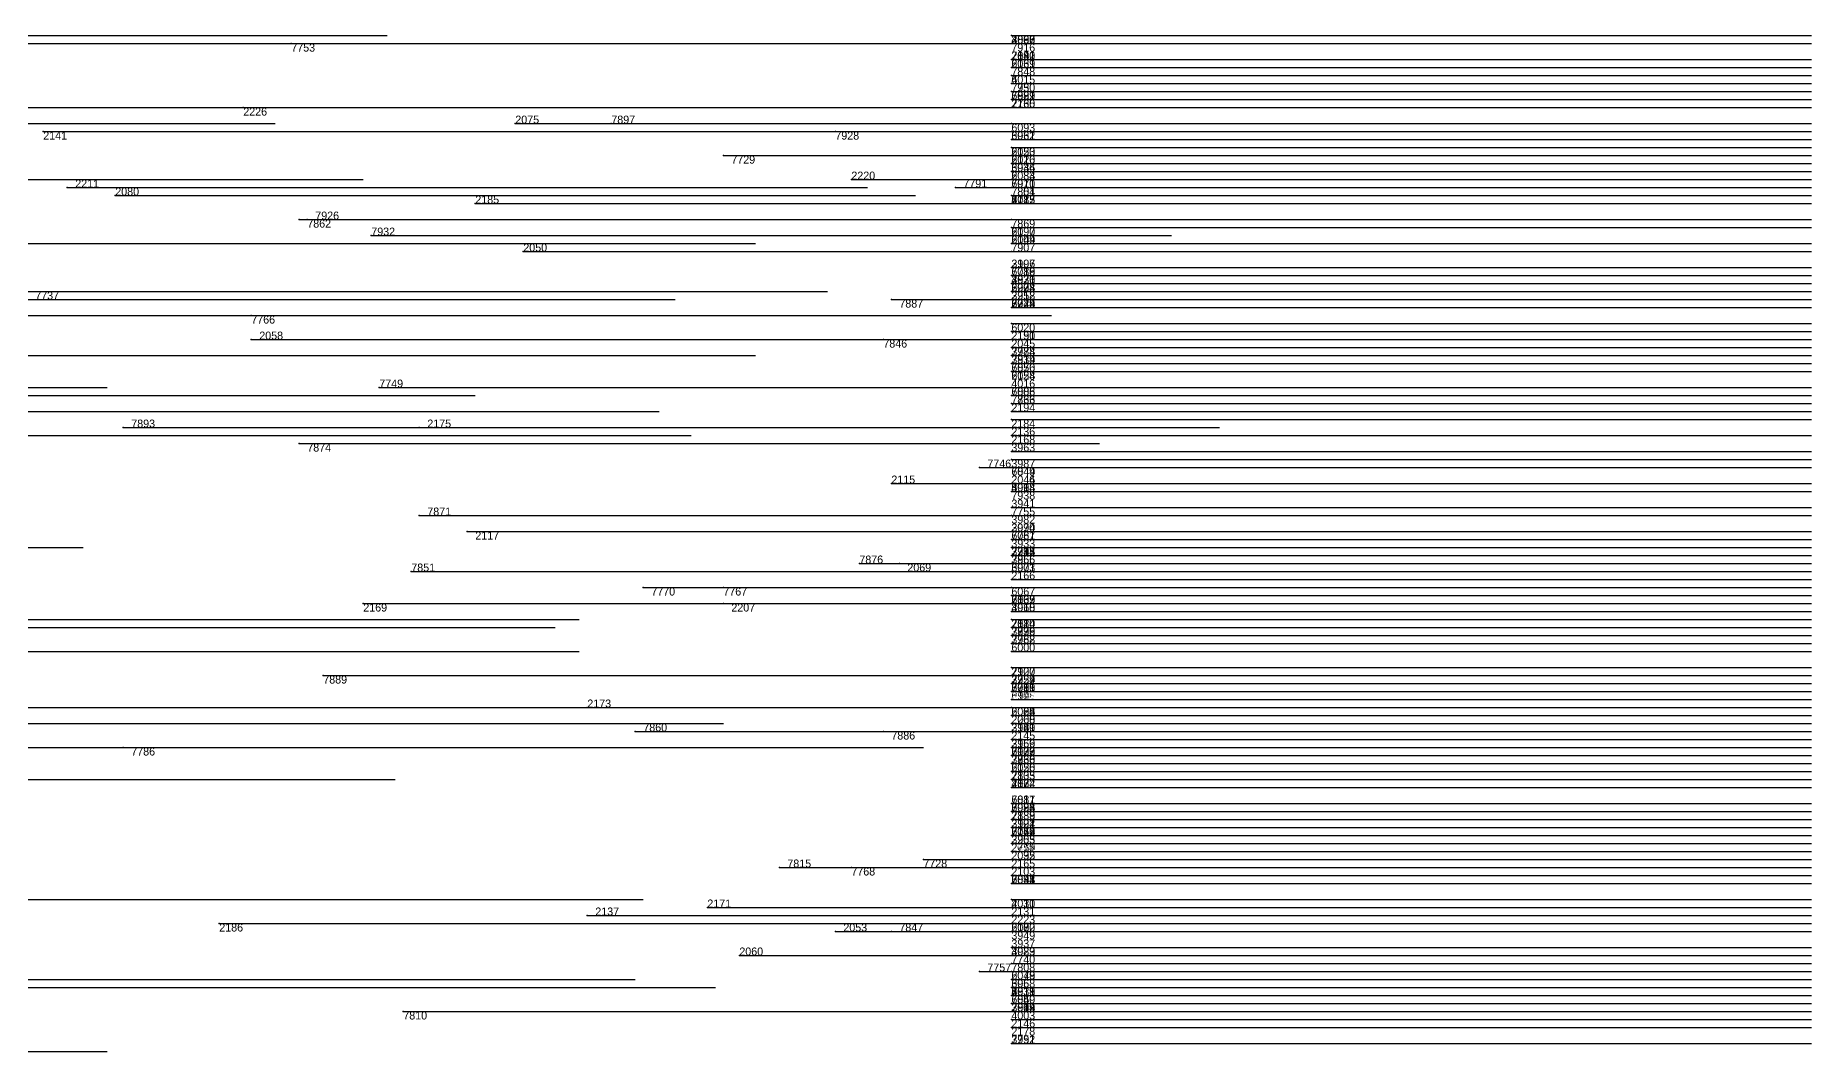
# Model space of a CAD drawing. Extents: x 0 to 1.1, y 0 to 1.
# Drawn here: x 0.878 to 1.1, y 0.631 to 0.758 of the extents above; entities that cross this region are included whole.
import ezdxf

# ---------------------------------------------------------------- set-up
doc = ezdxf.new("R2010")
doc.units = 0
for name, color, linetype in [('Facilities', 3, 'CONTINUOUS'), ('Normals', 1, 'CONTINUOUS'), ('Source_points', 5, 'CONTINUOUS'), ('Text', 3, 'CONTINUOUS')]:
    doc.layers.add(name, color=color, linetype=linetype)

msp = doc.modelspace()

# ---------------------------------------------------------------- linework, layer by layer
at = {"layer": 'Facilities', "color": 3}
for p in [(0.91, 0.757, 1), (1, 0.758, 0.363), (1, 0.757, 0.127), (1, 0.757, 0.198), (1, 0.757, 0.179), (1, 0.757, 0.341), (1, 0.757, 0.979), (1, 0.755, 0.175), (1, 0.755, 0.202), (1, 0.755, 0.082), (1, 0.755, 0.868), (1, 0.754, 0.682), (1, 0.753, 0.729), (1, 0.753, 0.763), (1, 0.752, 0.418), (1, 0.752, 0.801), (1, 0.751, 0.973), (0.904, 0.749), (1, 0.75, 0.669), (1, 0.75, 0.665), (1, 0.75, 0.821), (1, 0.749, 0.223), (1, 0.749, 0.867), (0.879, 0.746), (0.938, 0.747), (0.95, 0.747, 1), (0.978, 0.746, 1), (1, 0.747, 0.685), (1, 0.746, 0.359), (1, 0.745, 0.649), (1, 0.744, 0.131), (1, 0.744, 0.517), (0.964, 0.743, 1), (1, 0.743, 0.078), (1, 0.743, 0.191), (1, 0.743, 0.617), (1, 0.742, 0.336), (1, 0.742, 0.677), (0.98, 0.74), (1, 0.741, 0.104), (1, 0.741, 0.565), (1, 0.74, 0.505), (1, 0.74, 0.773), (0.882, 0.739), (0.888, 0.738), (0.933, 0.737), (0.993, 0.739, 1), (1, 0.739, 0.936), (1, 0.738, 0.401), (1, 0.738, 0.812), (1, 0.737, 0.048), (1, 0.737, 0.63), (1, 0.737, 0.978), (0.911, 0.735, 1), (0.912, 0.735, 1), (1, 0.735, 0.976), (0.92, 0.733, 1), (1, 0.734, 0.032), (1, 0.734, 0.592), (0.939, 0.731), (1, 0.732, 0.075), (1, 0.732, 0.558), (1, 0.731, 0.875), (1, 0.729, 0.201), (1, 0.729, 0.473), (1, 0.729, 0.688), (1, 0.728, 0.755), (1, 0.728, 0.875), (1, 0.727, 0.491), (1, 0.727, 0.5), (1, 0.727, 0.82), (1, 0.726, 0.108), (1, 0.726, 0.082), (1, 0.726, 0.102), (1, 0.726, 0.42), (1, 0.726, 0.683), (0.985, 0.725, 1), (1, 0.725, 0.192), (1, 0.725, 0.382), (1, 0.725, 0.555), (1, 0.724, 0.253), (1, 0.724, 0.94), (0.905, 0.723, 1), (1, 0.722, 0.529), (0.905, 0.72), (0.984, 0.72, 1), (1, 0.721, 0.219), (1, 0.72, 0.12), (1, 0.719, 0.035), (1, 0.719, 0.374), (1, 0.719, 0.871), (1, 0.718, 0.846), (1, 0.717, 0.288), (1, 0.717, 0.579), (1, 0.717, 0.761), (1, 0.716, 0.097), (1, 0.716, 0.516), (0.921, 0.714, 1), (1, 0.714, 0.441), (1, 0.714, 0.878), (1, 0.713, 0.546), (1, 0.713, 0.866), (1, 0.712, 0.839), (1, 0.711, 0.087), (0.889, 0.709, 1), (0.926, 0.709), (1, 0.71, 0.074), (0.911, 0.707, 1), (1, 0.708, 0.198), (1, 0.708, 0.109), (1, 0.706, 0.366), (0.996, 0.704, 1), (1, 0.705, 0.264), (1, 0.704, 0.606), (1, 0.704, 0.854), (0.985, 0.702), (1, 0.702, 0.234), (1, 0.702, 0.148), (1, 0.702, 0.446), (1, 0.701, 0.474), (1, 0.701, 0.756), (1, 0.701, 0.76), (0.926, 0.698, 1), (1, 0.699, 0.44), (1, 0.699, 0.823), (1, 0.698, 0.416), (0.932, 0.696), (1, 0.696, 0.148), (1, 0.696, 0.266), (1, 0.696, 0.574), (1, 0.695, 0.881), (1, 0.694, 0.169), (1, 0.694, 0.483), (1, 0.694, 0.473), (1, 0.693, 0.271), (1, 0.693, 0.411), (1, 0.693, 0.436), (1, 0.693, 0.973), (1, 0.693, 0.967), (0.925, 0.691, 1), (0.981, 0.692, 1), (0.986, 0.692), (1, 0.692, 0.436), (1, 0.692, 0.589), (1, 0.691, 0.382), (0.954, 0.689, 1), (0.964, 0.689, 1), (1, 0.69, 0.076), (1, 0.689, 0.721), (0.919, 0.687), (0.964, 0.687), (1, 0.688, 0.701), (1, 0.687, 0.098), (1, 0.687, 0.368), (1, 0.687, 0.827), (1, 0.686, 0.254), (1, 0.685, 0.063), (1, 0.685, 0.837), (1, 0.684, 0.095), (1, 0.684, 0.294), (1, 0.684, 0.807), (1, 0.683, 0.47), (1, 0.683, 0.905), (1, 0.682, 0.786), (1, 0.681, 0.524), (0.914, 0.678, 1), (1, 0.679, 0.215), (1, 0.678, 0.817), (1, 0.678, 0.957), (1, 0.677, 0.004), (1, 0.677, 0.389), (1, 0.677, 0.459), (1, 0.677, 0.584), (1, 0.677, 0.944), (1, 0.676, 0.289), (1, 0.676, 0.613), (1, 0.676, 0.975), (1, 0.676, 0.985), (1, 0.675, 0.092), (1, 0.675, 0.201), (1, 0.675, 0.394), (0.947, 0.674), (1, 0.674, 0.127), (1, 0.674, 0.685), (1, 0.673, 0.68), (1, 0.673, 0.612), (0.953, 0.671, 1), (0.984, 0.671, 1), (1, 0.672, 0.062), (1, 0.672, 0.056), (1, 0.671, 0.045), (1, 0.671, 0.088), (1, 0.671, 0.261), (1, 0.671, 0.315), (0.889, 0.669, 1), (1, 0.67, 0.423), (1, 0.669, 0.121), (1, 0.669, 0.676), (1, 0.669, 0.843), (1, 0.668, 0.055), (1, 0.668, 0.683), (1, 0.667, 0.255), (1, 0.667, 0.95), (1, 0.667, 0.855), (1, 0.666, 0.168), (1, 0.666, 0.106), (1, 0.666, 0.537), (1, 0.666, 0.96), (1, 0.665, 0.171), (1, 0.664, 0.122), (1, 0.664, 0.466), (1, 0.664, 0.838), (1, 0.662, 0.674), (1, 0.662, 0.575), (1, 0.662, 0.863), (1, 0.661, 0.22), (1, 0.661, 0.365), (1, 0.661, 0.42), (1, 0.661, 0.784), (1, 0.661, 0.847), (1, 0.66, 0.201), (1, 0.66, 0.382), (1, 0.659, 0.102), (1, 0.659, 0.043), (1, 0.659, 0.506), (1, 0.658, 0.185), (1, 0.658, 0.133), (1, 0.658, 0.284), (1, 0.658, 0.536), (1, 0.658, 0.814), (0.989, 0.655, 1), (1, 0.657, 0.115), (1, 0.657, 0.867), (1, 0.656, 0.224), (1, 0.656, 0.93), (1, 0.655, 0.047), (1, 0.655, 0.063), (0.971, 0.654, 1), (0.98, 0.654, 1), (1, 0.654, 0.087), (1, 0.653, 0.152), (1, 0.653, 0.107), (1, 0.653, 0.832), (1, 0.652, 0.183), (1, 0.652, 0.725), (0.962, 0.649), (1, 0.65, 0.077), (1, 0.649, 0.266), (0.901, 0.647), (0.947, 0.648), (0.978, 0.646), (0.985, 0.646, 1), (1, 0.648, 0.102), (1, 0.648, 0.229), (1, 0.647, 0.573), (1, 0.646, 0.233), (1, 0.646, 0.199), (1, 0.646, 0.398), (1, 0.644, 0.462), (1, 0.644, 0.324), (0.966, 0.643), (1, 0.643, 0.486), (1, 0.642, 0.807), (1, 0.642, 0.857), (0.996, 0.641, 1), (1, 0.641, 0.733), (1, 0.64, 0.107), (1, 0.64, 0.463), (1, 0.639, 0.504), (1, 0.639, 0.586), (1, 0.638, 0.081), (1, 0.638, 0.29), (1, 0.638, 0.562), (1, 0.638, 0.673), (1, 0.638, 0.602), (1, 0.638, 0.782), (1, 0.638, 0.849), (0.924, 0.636, 1), (1, 0.637, 0.116), (1, 0.637, 0.834), (1, 0.636, 0.45), (1, 0.636, 0.804), (1, 0.636, 0.942), (1, 0.635, 0.201), (1, 0.635, 0.263), (1, 0.634, 0.139), (1, 0.632, 0.484), (1, 0.632, 0.898)]:
    msp.add_point(p, dxfattribs=at)
at = {"layer": 'Normals', "color": 1}
for p, q in [((0.822, 0.758, 1), (0.922, 0.758, 1)), ((0.833, 0.757), (0.933, 0.757)), ((0.91, 0.757, 1), (1.01, 0.757, 1)), ((1, 0.758, 0.363), (1.1, 0.758, 0.363)), ((1, 0.757, 0.127), (1.1, 0.757, 0.127)), ((1, 0.757, 0.198), (1.1, 0.757, 0.198)), ((1, 0.757, 0.179), (1.1, 0.757, 0.179)), ((1, 0.757, 0.341), (1.1, 0.757, 0.341)), ((1, 0.757, 0.979), (1.1, 0.757, 0.979)), ((1, 0.755, 0.175), (1.1, 0.755, 0.175)), ((1, 0.755, 0.202), (1.1, 0.755, 0.202)), ((1, 0.755, 0.082), (1.1, 0.755, 0.082)), ((1, 0.755, 0.868), (1.1, 0.755, 0.868)), ((1, 0.754, 0.682), (1.1, 0.754, 0.682)), ((1, 0.753, 0.729), (1.1, 0.753, 0.729)), ((1, 0.753, 0.763), (1.1, 0.753, 0.763)), ((1, 0.752, 0.418), (1.1, 0.752, 0.418)), ((1, 0.752, 0.801), (1.1, 0.752, 0.801)), ((1, 0.751, 0.973), (1.1, 0.751, 0.973)), ((0.79, 0.749), (0.89, 0.749)), ((0.817, 0.749, 1), (0.917, 0.749, 1)), ((0.904, 0.749), (1.004, 0.749)), ((1, 0.75, 0.669), (1.1, 0.75, 0.669)), ((1, 0.75, 0.665), (1.1, 0.75, 0.665)), ((1, 0.75, 0.821), (1.1, 0.75, 0.821)), ((1, 0.749, 0.223), (1.1, 0.749, 0.223)), ((1, 0.749, 0.867), (1.1, 0.749, 0.867)), ((0.808, 0.747, 1), (0.908, 0.747, 1)), ((0.879, 0.746), (0.979, 0.746)), ((0.938, 0.747), (1.038, 0.747)), ((0.95, 0.747, 1), (1.05, 0.747, 1)), ((0.978, 0.746, 1), (1.078, 0.746, 1)), ((1, 0.747, 0.685), (1.1, 0.747, 0.685)), ((1, 0.746, 0.359), (1.1, 0.746, 0.359)), ((1, 0.745, 0.649), (1.1, 0.745, 0.649)), ((1, 0.744, 0.131), (1.1, 0.744, 0.131)), ((1, 0.744, 0.517), (1.1, 0.744, 0.517)), ((0.964, 0.743, 1), (1.064, 0.743, 1)), ((1, 0.743, 0.078), (1.1, 0.743, 0.078)), ((1, 0.743, 0.191), (1.1, 0.743, 0.191)), ((1, 0.743, 0.617), (1.1, 0.743, 0.617)), ((1, 0.742, 0.336), (1.1, 0.742, 0.336)), ((1, 0.742, 0.677), (1.1, 0.742, 0.677)), ((0.819, 0.74), (0.919, 0.74)), ((0.98, 0.74), (1.08, 0.74)), ((1, 0.741, 0.104), (1.1, 0.741, 0.104)), ((1, 0.741, 0.565), (1.1, 0.741, 0.565)), ((1, 0.74, 0.505), (1.1, 0.74, 0.505)), ((1, 0.74, 0.773), (1.1, 0.74, 0.773)), ((0.882, 0.739), (0.982, 0.739)), ((0.888, 0.738), (0.988, 0.738)), ((0.933, 0.737), (1.033, 0.737)), ((0.993, 0.739, 1), (1.093, 0.739, 1)), ((1, 0.739, 0.936), (1.1, 0.739, 0.936)), ((1, 0.738, 0.401), (1.1, 0.738, 0.401)), ((1, 0.738, 0.812), (1.1, 0.738, 0.812)), ((1, 0.737, 0.048), (1.1, 0.737, 0.048)), ((1, 0.737, 0.63), (1.1, 0.737, 0.63)), ((1, 0.737, 0.978), (1.1, 0.737, 0.978)), ((0.911, 0.735, 1), (1.011, 0.735, 1)), ((0.912, 0.735, 1), (1.012, 0.735, 1)), ((1, 0.735, 0.976), (1.1, 0.735, 0.976)), ((0.92, 0.733, 1), (1.02, 0.733, 1)), ((1, 0.734, 0.032), (1.1, 0.734, 0.032)), ((1, 0.734, 0.592), (1.1, 0.734, 0.592)), ((0.868, 0.732, 1), (0.968, 0.732, 1)), ((0.939, 0.731), (1.039, 0.731)), ((1, 0.732, 0.075), (1.1, 0.732, 0.075)), ((1, 0.732, 0.558), (1.1, 0.732, 0.558)), ((1, 0.731, 0.875), (1.1, 0.731, 0.875)), ((1, 0.729, 0.201), (1.1, 0.729, 0.201)), ((1, 0.729, 0.473), (1.1, 0.729, 0.473)), ((1, 0.729, 0.688), (1.1, 0.729, 0.688)), ((0.877, 0.726, 1), (0.977, 0.726, 1)), ((1, 0.728, 0.755), (1.1, 0.728, 0.755)), ((1, 0.728, 0.875), (1.1, 0.728, 0.875)), ((1, 0.727, 0.491), (1.1, 0.727, 0.491)), ((1, 0.727, 0.5), (1.1, 0.727, 0.5)), ((1, 0.727, 0.82), (1.1, 0.727, 0.82)), ((1, 0.726, 0.108), (1.1, 0.726, 0.108)), ((1, 0.726, 0.082), (1.1, 0.726, 0.082)), ((1, 0.726, 0.102), (1.1, 0.726, 0.102)), ((1, 0.726, 0.42), (1.1, 0.726, 0.42)), ((1, 0.726, 0.683), (1.1, 0.726, 0.683)), ((0.858, 0.725), (0.958, 0.725)), ((0.985, 0.725, 1), (1.085, 0.725, 1)), ((1, 0.725, 0.192), (1.1, 0.725, 0.192)), ((1, 0.725, 0.382), (1.1, 0.725, 0.382)), ((1, 0.725, 0.555), (1.1, 0.725, 0.555)), ((1, 0.724, 0.253), (1.1, 0.724, 0.253)), ((1, 0.724, 0.94), (1.1, 0.724, 0.94)), ((0.802, 0.723), (0.902, 0.723)), ((0.854, 0.723, 1), (0.954, 0.723, 1)), ((0.905, 0.723, 1), (1.005, 0.723, 1)), ((1, 0.722, 0.529), (1.1, 0.722, 0.529)), ((0.905, 0.72), (1.005, 0.72)), ((0.984, 0.72, 1), (1.084, 0.72, 1)), ((1, 0.721, 0.219), (1.1, 0.721, 0.219)), ((1, 0.72, 0.12), (1.1, 0.72, 0.12)), ((0.868, 0.718), (0.968, 0.718)), ((1, 0.719, 0.035), (1.1, 0.719, 0.035)), ((1, 0.719, 0.374), (1.1, 0.719, 0.374)), ((1, 0.719, 0.871), (1.1, 0.719, 0.871)), ((1, 0.718, 0.846), (1.1, 0.718, 0.846)), ((1, 0.717, 0.288), (1.1, 0.717, 0.288)), ((1, 0.717, 0.579), (1.1, 0.717, 0.579)), ((1, 0.717, 0.761), (1.1, 0.717, 0.761)), ((1, 0.716, 0.097), (1.1, 0.716, 0.097)), ((1, 0.716, 0.516), (1.1, 0.716, 0.516)), ((0.787, 0.714, 1), (0.887, 0.714, 1)), ((0.833, 0.713), (0.933, 0.713)), ((0.921, 0.714, 1), (1.021, 0.714, 1)), ((1, 0.714, 0.441), (1.1, 0.714, 0.441)), ((1, 0.714, 0.878), (1.1, 0.714, 0.878)), ((1, 0.713, 0.546), (1.1, 0.713, 0.546)), ((1, 0.713, 0.866), (1.1, 0.713, 0.866)), ((0.856, 0.711, 1), (0.956, 0.711, 1)), ((1, 0.712, 0.839), (1.1, 0.712, 0.839)), ((1, 0.711, 0.087), (1.1, 0.711, 0.087)), ((0.889, 0.709, 1), (0.989, 0.709, 1)), ((0.926, 0.709), (1.026, 0.709)), ((1, 0.71, 0.074), (1.1, 0.71, 0.074)), ((0.86, 0.708), (0.96, 0.708)), ((0.911, 0.707, 1), (1.011, 0.707, 1)), ((1, 0.708, 0.198), (1.1, 0.708, 0.198)), ((1, 0.708, 0.109), (1.1, 0.708, 0.109)), ((1, 0.706, 0.366), (1.1, 0.706, 0.366)), ((0.996, 0.704, 1), (1.096, 0.704, 1)), ((1, 0.705, 0.264), (1.1, 0.705, 0.264)), ((1, 0.704, 0.606), (1.1, 0.704, 0.606)), ((1, 0.704, 0.854), (1.1, 0.704, 0.854)), ((0.985, 0.702), (1.085, 0.702)), ((1, 0.702, 0.234), (1.1, 0.702, 0.234)), ((1, 0.702, 0.148), (1.1, 0.702, 0.148)), ((1, 0.702, 0.446), (1.1, 0.702, 0.446)), ((1, 0.701, 0.474), (1.1, 0.701, 0.474)), ((1, 0.701, 0.756), (1.1, 0.701, 0.756)), ((1, 0.701, 0.76), (1.1, 0.701, 0.76)), ((0.926, 0.698, 1), (1.026, 0.698, 1)), ((1, 0.699, 0.44), (1.1, 0.699, 0.44)), ((1, 0.699, 0.823), (1.1, 0.699, 0.823)), ((1, 0.698, 0.416), (1.1, 0.698, 0.416)), ((0.932, 0.696), (1.032, 0.696)), ((1, 0.696, 0.148), (1.1, 0.696, 0.148)), ((1, 0.696, 0.266), (1.1, 0.696, 0.266)), ((1, 0.696, 0.574), (1.1, 0.696, 0.574)), ((1, 0.695, 0.881), (1.1, 0.695, 0.881)), ((0.784, 0.694), (0.884, 0.694)), ((1, 0.694, 0.169), (1.1, 0.694, 0.169)), ((1, 0.694, 0.483), (1.1, 0.694, 0.483)), ((1, 0.694, 0.473), (1.1, 0.694, 0.473)), ((1, 0.693, 0.271), (1.1, 0.693, 0.271)), ((1, 0.693, 0.411), (1.1, 0.693, 0.411)), ((1, 0.693, 0.436), (1.1, 0.693, 0.436)), ((1, 0.693, 0.973), (1.1, 0.693, 0.973)), ((1, 0.693, 0.967), (1.1, 0.693, 0.967)), ((0.925, 0.691, 1), (1.025, 0.691, 1)), ((0.981, 0.692, 1), (1.081, 0.692, 1)), ((0.986, 0.692), (1.086, 0.692)), ((1, 0.692, 0.436), (1.1, 0.692, 0.436)), ((1, 0.692, 0.589), (1.1, 0.692, 0.589)), ((1, 0.691, 0.382), (1.1, 0.691, 0.382)), ((0.954, 0.689, 1), (1.054, 0.689, 1)), ((0.964, 0.689, 1), (1.064, 0.689, 1)), ((1, 0.69, 0.076), (1.1, 0.69, 0.076)), ((1, 0.689, 0.721), (1.1, 0.689, 0.721)), ((0.919, 0.687), (1.019, 0.687)), ((0.964, 0.687), (1.064, 0.687)), ((1, 0.688, 0.701), (1.1, 0.688, 0.701)), ((1, 0.687, 0.098), (1.1, 0.687, 0.098)), ((1, 0.687, 0.368), (1.1, 0.687, 0.368)), ((1, 0.687, 0.827), (1.1, 0.687, 0.827)), ((1, 0.686, 0.254), (1.1, 0.686, 0.254)), ((0.843, 0.684, 1), (0.943, 0.684, 1)), ((0.846, 0.685, 1), (0.946, 0.685, 1)), ((1, 0.685, 0.063), (1.1, 0.685, 0.063)), ((1, 0.685, 0.837), (1.1, 0.685, 0.837)), ((1, 0.684, 0.095), (1.1, 0.684, 0.095)), ((1, 0.684, 0.294), (1.1, 0.684, 0.294)), ((1, 0.684, 0.807), (1.1, 0.684, 0.807)), ((1, 0.683, 0.47), (1.1, 0.683, 0.47)), ((1, 0.683, 0.905), (1.1, 0.683, 0.905)), ((1, 0.682, 0.786), (1.1, 0.682, 0.786)), ((0.846, 0.681), (0.946, 0.681)), ((1, 0.681, 0.524), (1.1, 0.681, 0.524)), ((0.914, 0.678, 1), (1.014, 0.678, 1)), ((1, 0.679, 0.215), (1.1, 0.679, 0.215)), ((1, 0.678, 0.817), (1.1, 0.678, 0.817)), ((1, 0.678, 0.957), (1.1, 0.678, 0.957)), ((1, 0.677, 0.004), (1.1, 0.677, 0.004)), ((1, 0.677, 0.389), (1.1, 0.677, 0.389)), ((1, 0.677, 0.459), (1.1, 0.677, 0.459)), ((1, 0.677, 0.584), (1.1, 0.677, 0.584)), ((1, 0.677, 0.944), (1.1, 0.677, 0.944)), ((1, 0.676, 0.289), (1.1, 0.676, 0.289)), ((1, 0.676, 0.613), (1.1, 0.676, 0.613)), ((1, 0.676, 0.975), (1.1, 0.676, 0.975)), ((1, 0.676, 0.985), (1.1, 0.676, 0.985)), ((1, 0.675, 0.092), (1.1, 0.675, 0.092)), ((1, 0.675, 0.201), (1.1, 0.675, 0.201)), ((1, 0.675, 0.394), (1.1, 0.675, 0.394)), ((0.871, 0.674), (0.971, 0.674)), ((0.947, 0.674), (1.047, 0.674)), ((1, 0.674, 0.127), (1.1, 0.674, 0.127)), ((1, 0.674, 0.685), (1.1, 0.674, 0.685)), ((1, 0.673, 0.68), (1.1, 0.673, 0.68)), ((1, 0.673, 0.612), (1.1, 0.673, 0.612)), ((0.803, 0.672), (0.903, 0.672)), ((0.864, 0.672, 1), (0.964, 0.672, 1)), ((0.953, 0.671, 1), (1.053, 0.671, 1)), ((0.984, 0.671, 1), (1.084, 0.671, 1)), ((1, 0.672, 0.062), (1.1, 0.672, 0.062)), ((1, 0.672, 0.056), (1.1, 0.672, 0.056)), ((1, 0.671, 0.045), (1.1, 0.671, 0.045)), ((1, 0.671, 0.088), (1.1, 0.671, 0.088)), ((1, 0.671, 0.261), (1.1, 0.671, 0.261)), ((1, 0.671, 0.315), (1.1, 0.671, 0.315)), ((0.793, 0.669), (0.893, 0.669)), ((0.889, 0.669, 1), (0.989, 0.669, 1)), ((1, 0.67, 0.423), (1.1, 0.67, 0.423)), ((1, 0.669, 0.121), (1.1, 0.669, 0.121)), ((1, 0.669, 0.676), (1.1, 0.669, 0.676)), ((1, 0.669, 0.843), (1.1, 0.669, 0.843)), ((1, 0.668, 0.055), (1.1, 0.668, 0.055)), ((1, 0.668, 0.683), (1.1, 0.668, 0.683)), ((1, 0.667, 0.255), (1.1, 0.667, 0.255)), ((1, 0.667, 0.95), (1.1, 0.667, 0.95)), ((1, 0.667, 0.855), (1.1, 0.667, 0.855)), ((1, 0.666, 0.168), (1.1, 0.666, 0.168)), ((1, 0.666, 0.106), (1.1, 0.666, 0.106)), ((1, 0.666, 0.537), (1.1, 0.666, 0.537)), ((1, 0.666, 0.96), (1.1, 0.666, 0.96)), ((0.823, 0.665), (0.923, 0.665)), ((1, 0.665, 0.171), (1.1, 0.665, 0.171)), ((1, 0.664, 0.122), (1.1, 0.664, 0.122)), ((1, 0.664, 0.466), (1.1, 0.664, 0.466)), ((1, 0.664, 0.838), (1.1, 0.664, 0.838)), ((1, 0.662, 0.674), (1.1, 0.662, 0.674)), ((1, 0.662, 0.575), (1.1, 0.662, 0.575)), ((1, 0.662, 0.863), (1.1, 0.662, 0.863)), ((1, 0.661, 0.22), (1.1, 0.661, 0.22)), ((1, 0.661, 0.365), (1.1, 0.661, 0.365)), ((1, 0.661, 0.42), (1.1, 0.661, 0.42)), ((1, 0.661, 0.784), (1.1, 0.661, 0.784)), ((1, 0.661, 0.847), (1.1, 0.661, 0.847)), ((1, 0.66, 0.201), (1.1, 0.66, 0.201)), ((1, 0.66, 0.382), (1.1, 0.66, 0.382)), ((1, 0.659, 0.102), (1.1, 0.659, 0.102)), ((1, 0.659, 0.043), (1.1, 0.659, 0.043)), ((1, 0.659, 0.506), (1.1, 0.659, 0.506)), ((1, 0.658, 0.185), (1.1, 0.658, 0.185)), ((1, 0.658, 0.133), (1.1, 0.658, 0.133)), ((1, 0.658, 0.284), (1.1, 0.658, 0.284)), ((1, 0.658, 0.536), (1.1, 0.658, 0.536)), ((1, 0.658, 0.814), (1.1, 0.658, 0.814)), ((0.989, 0.655, 1), (1.089, 0.655, 1)), ((1, 0.657, 0.115), (1.1, 0.657, 0.115)), ((1, 0.657, 0.867), (1.1, 0.657, 0.867)), ((1, 0.656, 0.224), (1.1, 0.656, 0.224)), ((1, 0.656, 0.93), (1.1, 0.656, 0.93)), ((1, 0.655, 0.047), (1.1, 0.655, 0.047)), ((1, 0.655, 0.063), (1.1, 0.655, 0.063)), ((0.971, 0.654, 1), (1.071, 0.654, 1)), ((0.98, 0.654, 1), (1.08, 0.654, 1)), ((1, 0.654, 0.087), (1.1, 0.654, 0.087)), ((1, 0.653, 0.152), (1.1, 0.653, 0.152)), ((1, 0.653, 0.107), (1.1, 0.653, 0.107)), ((1, 0.653, 0.832), (1.1, 0.653, 0.832)), ((1, 0.652, 0.183), (1.1, 0.652, 0.183)), ((1, 0.652, 0.725), (1.1, 0.652, 0.725)), ((0.854, 0.65, 1), (0.954, 0.65, 1)), ((0.962, 0.649), (1.062, 0.649)), ((1, 0.65, 0.077), (1.1, 0.65, 0.077)), ((1, 0.649, 0.266), (1.1, 0.649, 0.266)), ((0.901, 0.647), (1.001, 0.647)), ((0.947, 0.648), (1.047, 0.648)), ((0.978, 0.646), (1.078, 0.646)), ((0.985, 0.646, 1), (1.085, 0.646, 1)), ((1, 0.648, 0.102), (1.1, 0.648, 0.102)), ((1, 0.648, 0.229), (1.1, 0.648, 0.229)), ((1, 0.647, 0.573), (1.1, 0.647, 0.573)), ((1, 0.646, 0.233), (1.1, 0.646, 0.233)), ((1, 0.646, 0.199), (1.1, 0.646, 0.199)), ((1, 0.646, 0.398), (1.1, 0.646, 0.398)), ((1, 0.644, 0.462), (1.1, 0.644, 0.462)), ((1, 0.644, 0.324), (1.1, 0.644, 0.324)), ((0.966, 0.643), (1.066, 0.643)), ((1, 0.643, 0.486), (1.1, 0.643, 0.486)), ((1, 0.642, 0.807), (1.1, 0.642, 0.807)), ((1, 0.642, 0.857), (1.1, 0.642, 0.857)), ((0.853, 0.64), (0.953, 0.64)), ((0.996, 0.641, 1), (1.096, 0.641, 1)), ((1, 0.641, 0.733), (1.1, 0.641, 0.733)), ((1, 0.64, 0.107), (1.1, 0.64, 0.107)), ((1, 0.64, 0.463), (1.1, 0.64, 0.463)), ((0.863, 0.639, 1), (0.963, 0.639, 1)), ((1, 0.639, 0.504), (1.1, 0.639, 0.504)), ((1, 0.639, 0.586), (1.1, 0.639, 0.586)), ((1, 0.638, 0.081), (1.1, 0.638, 0.081)), ((1, 0.638, 0.29), (1.1, 0.638, 0.29)), ((1, 0.638, 0.562), (1.1, 0.638, 0.562)), ((1, 0.638, 0.673), (1.1, 0.638, 0.673)), ((1, 0.638, 0.602), (1.1, 0.638, 0.602)), ((1, 0.638, 0.782), (1.1, 0.638, 0.782)), ((1, 0.638, 0.849), (1.1, 0.638, 0.849)), ((0.924, 0.636, 1), (1.024, 0.636, 1)), ((1, 0.637, 0.116), (1.1, 0.637, 0.116)), ((1, 0.637, 0.834), (1.1, 0.637, 0.834)), ((1, 0.636, 0.45), (1.1, 0.636, 0.45)), ((1, 0.636, 0.804), (1.1, 0.636, 0.804)), ((1, 0.636, 0.942), (1.1, 0.636, 0.942)), ((1, 0.635, 0.201), (1.1, 0.635, 0.201)), ((1, 0.635, 0.263), (1.1, 0.635, 0.263)), ((1, 0.634, 0.139), (1.1, 0.634, 0.139)), ((0.787, 0.631, 1), (0.887, 0.631, 1)), ((1, 0.632, 0.484), (1.1, 0.632, 0.484)), ((1, 0.632, 0.898), (1.1, 0.632, 0.898))]:
    msp.add_line(p, q, dxfattribs=at)
at = {"layer": 'Source_points', "color": 5}
for p in [(0.91, 0.757, 1), (1, 0.758, 0.363), (1, 0.757, 0.127), (1, 0.757, 0.198), (1, 0.757, 0.179), (1, 0.757, 0.341), (1, 0.757, 0.979), (1, 0.755, 0.175), (1, 0.755, 0.202), (1, 0.755, 0.082), (1, 0.755, 0.868), (1, 0.754, 0.682), (1, 0.753, 0.729), (1, 0.753, 0.763), (1, 0.752, 0.418), (1, 0.752, 0.801), (1, 0.751, 0.973), (0.904, 0.749), (1, 0.75, 0.669), (1, 0.75, 0.665), (1, 0.75, 0.821), (1, 0.749, 0.223), (1, 0.749, 0.867), (0.879, 0.746), (0.938, 0.747), (0.95, 0.747, 1), (0.978, 0.746, 1), (1, 0.747, 0.685), (1, 0.746, 0.359), (1, 0.745, 0.649), (1, 0.744, 0.131), (1, 0.744, 0.517), (0.964, 0.743, 1), (1, 0.743, 0.078), (1, 0.743, 0.191), (1, 0.743, 0.617), (1, 0.742, 0.336), (1, 0.742, 0.677), (0.98, 0.74), (1, 0.741, 0.104), (1, 0.741, 0.565), (1, 0.74, 0.505), (1, 0.74, 0.773), (0.882, 0.739), (0.888, 0.738), (0.933, 0.737), (0.993, 0.739, 1), (1, 0.739, 0.936), (1, 0.738, 0.401), (1, 0.738, 0.812), (1, 0.737, 0.048), (1, 0.737, 0.63), (1, 0.737, 0.978), (0.911, 0.735, 1), (0.912, 0.735, 1), (1, 0.735, 0.976), (0.92, 0.733, 1), (1, 0.734, 0.032), (1, 0.734, 0.592), (0.939, 0.731), (1, 0.732, 0.075), (1, 0.732, 0.558), (1, 0.731, 0.875), (1, 0.729, 0.201), (1, 0.729, 0.473), (1, 0.729, 0.688), (1, 0.728, 0.755), (1, 0.728, 0.875), (1, 0.727, 0.491), (1, 0.727, 0.5), (1, 0.727, 0.82), (1, 0.726, 0.108), (1, 0.726, 0.082), (1, 0.726, 0.102), (1, 0.726, 0.42), (1, 0.726, 0.683), (0.985, 0.725, 1), (1, 0.725, 0.192), (1, 0.725, 0.382), (1, 0.725, 0.555), (1, 0.724, 0.253), (1, 0.724, 0.94), (0.905, 0.723, 1), (1, 0.722, 0.529), (0.905, 0.72), (0.984, 0.72, 1), (1, 0.721, 0.219), (1, 0.72, 0.12), (1, 0.719, 0.035), (1, 0.719, 0.374), (1, 0.719, 0.871), (1, 0.718, 0.846), (1, 0.717, 0.288), (1, 0.717, 0.579), (1, 0.717, 0.761), (1, 0.716, 0.097), (1, 0.716, 0.516), (0.921, 0.714, 1), (1, 0.714, 0.441), (1, 0.714, 0.878), (1, 0.713, 0.546), (1, 0.713, 0.866), (1, 0.712, 0.839), (1, 0.711, 0.087), (0.889, 0.709, 1), (0.926, 0.709), (1, 0.71, 0.074), (0.911, 0.707, 1), (1, 0.708, 0.198), (1, 0.708, 0.109), (1, 0.706, 0.366), (0.996, 0.704, 1), (1, 0.705, 0.264), (1, 0.704, 0.606), (1, 0.704, 0.854), (0.985, 0.702), (1, 0.702, 0.234), (1, 0.702, 0.148), (1, 0.702, 0.446), (1, 0.701, 0.474), (1, 0.701, 0.756), (1, 0.701, 0.76), (0.926, 0.698, 1), (1, 0.699, 0.44), (1, 0.699, 0.823), (1, 0.698, 0.416), (0.932, 0.696), (1, 0.696, 0.148), (1, 0.696, 0.266), (1, 0.696, 0.574), (1, 0.695, 0.881), (1, 0.694, 0.169), (1, 0.694, 0.483), (1, 0.694, 0.473), (1, 0.693, 0.271), (1, 0.693, 0.411), (1, 0.693, 0.436), (1, 0.693, 0.973), (1, 0.693, 0.967), (0.925, 0.691, 1), (0.981, 0.692, 1), (0.986, 0.692), (1, 0.692, 0.436), (1, 0.692, 0.589), (1, 0.691, 0.382), (0.954, 0.689, 1), (0.964, 0.689, 1), (1, 0.69, 0.076), (1, 0.689, 0.721), (0.919, 0.687), (0.964, 0.687), (1, 0.688, 0.701), (1, 0.687, 0.098), (1, 0.687, 0.368), (1, 0.687, 0.827), (1, 0.686, 0.254), (1, 0.685, 0.063), (1, 0.685, 0.837), (1, 0.684, 0.095), (1, 0.684, 0.294), (1, 0.684, 0.807), (1, 0.683, 0.47), (1, 0.683, 0.905), (1, 0.682, 0.786), (1, 0.681, 0.524), (0.914, 0.678, 1), (1, 0.679, 0.215), (1, 0.678, 0.817), (1, 0.678, 0.957), (1, 0.677, 0.004), (1, 0.677, 0.389), (1, 0.677, 0.459), (1, 0.677, 0.584), (1, 0.677, 0.944), (1, 0.676, 0.289), (1, 0.676, 0.613), (1, 0.676, 0.975), (1, 0.676, 0.985), (1, 0.675, 0.092), (1, 0.675, 0.201), (1, 0.675, 0.394), (0.947, 0.674), (1, 0.674, 0.127), (1, 0.674, 0.685), (1, 0.673, 0.68), (1, 0.673, 0.612), (0.953, 0.671, 1), (0.984, 0.671, 1), (1, 0.672, 0.062), (1, 0.672, 0.056), (1, 0.671, 0.045), (1, 0.671, 0.088), (1, 0.671, 0.261), (1, 0.671, 0.315), (0.889, 0.669, 1), (1, 0.67, 0.423), (1, 0.669, 0.121), (1, 0.669, 0.676), (1, 0.669, 0.843), (1, 0.668, 0.055), (1, 0.668, 0.683), (1, 0.667, 0.255), (1, 0.667, 0.95), (1, 0.667, 0.855), (1, 0.666, 0.168), (1, 0.666, 0.106), (1, 0.666, 0.537), (1, 0.666, 0.96), (1, 0.665, 0.171), (1, 0.664, 0.122), (1, 0.664, 0.466), (1, 0.664, 0.838), (1, 0.662, 0.674), (1, 0.662, 0.575), (1, 0.662, 0.863), (1, 0.661, 0.22), (1, 0.661, 0.365), (1, 0.661, 0.42), (1, 0.661, 0.784), (1, 0.661, 0.847), (1, 0.66, 0.201), (1, 0.66, 0.382), (1, 0.659, 0.102), (1, 0.659, 0.043), (1, 0.659, 0.506), (1, 0.658, 0.185), (1, 0.658, 0.133), (1, 0.658, 0.284), (1, 0.658, 0.536), (1, 0.658, 0.814), (0.989, 0.655, 1), (1, 0.657, 0.115), (1, 0.657, 0.867), (1, 0.656, 0.224), (1, 0.656, 0.93), (1, 0.655, 0.047), (1, 0.655, 0.063), (0.971, 0.654, 1), (0.98, 0.654, 1), (1, 0.654, 0.087), (1, 0.653, 0.152), (1, 0.653, 0.107), (1, 0.653, 0.832), (1, 0.652, 0.183), (1, 0.652, 0.725), (0.962, 0.649), (1, 0.65, 0.077), (1, 0.649, 0.266), (0.901, 0.647), (0.947, 0.648), (0.978, 0.646), (0.985, 0.646, 1), (1, 0.648, 0.102), (1, 0.648, 0.229), (1, 0.647, 0.573), (1, 0.646, 0.233), (1, 0.646, 0.199), (1, 0.646, 0.398), (1, 0.644, 0.462), (1, 0.644, 0.324), (0.966, 0.643), (1, 0.643, 0.486), (1, 0.642, 0.807), (1, 0.642, 0.857), (0.996, 0.641, 1), (1, 0.641, 0.733), (1, 0.64, 0.107), (1, 0.64, 0.463), (1, 0.639, 0.504), (1, 0.639, 0.586), (1, 0.638, 0.081), (1, 0.638, 0.29), (1, 0.638, 0.562), (1, 0.638, 0.673), (1, 0.638, 0.602), (1, 0.638, 0.782), (1, 0.638, 0.849), (0.924, 0.636, 1), (1, 0.637, 0.116), (1, 0.637, 0.834), (1, 0.636, 0.45), (1, 0.636, 0.804), (1, 0.636, 0.942), (1, 0.635, 0.201), (1, 0.635, 0.263), (1, 0.634, 0.139), (1, 0.632, 0.484), (1, 0.632, 0.898)]:
    msp.add_point(p, dxfattribs=at)

# ---------------------------------------------------------------- texts
at = {"layer": 'Text', "color": 3}
for s, p in [('7753', (0.91, 0.756, 1)), ('4000', (1, 0.757, 0.341)), ('3835', (1, 0.757, 0.363)), ('2067', (1, 0.757, 0.127)), ('2093', (1, 0.757, 0.198)), ('2096', (1, 0.757, 0.179)), ('7916', (1, 0.756, 0.979)), ('2040', (1, 0.755, 0.175)), ('2182', (1, 0.755, 0.082)), ('7891', (1, 0.755, 0.868)), ('2139', (1, 0.754, 0.202)), ('6061', (1, 0.754, 0.682)), ('4015', (1, 0.752, 0.418)), ('7848', (1, 0.753, 0.763)), ('6015', (1, 0.752, 0.729)), ('5999', (1, 0.75, 0.669)), ('7750', (1, 0.751, 0.973)), ('7930', (1, 0.751, 0.801)), ('6022', (1, 0.75, 0.665)), ('7881', (1, 0.75, 0.821)), ('2226', (0.904, 0.748)), ('2160', (1, 0.749, 0.223)), ('7735', (1, 0.749, 0.867)), ('2141', (0.879, 0.745)), ('2075', (0.938, 0.747)), ('7897', (0.95, 0.747, 1)), ('7928', (0.978, 0.745, 1)), ('3931', (1, 0.745, 0.359)), ('6093', (1, 0.746, 0.685)), ('6062', (1, 0.745, 0.649)), ('2123', (1, 0.743, 0.191)), ('2150', (1, 0.743, 0.131)), ('6053', (1, 0.743, 0.517)), ('7729', (0.965, 0.742, 1)), ('3946', (1, 0.741, 0.336)), ('2120', (1, 0.742, 0.078)), ('6016', (1, 0.742, 0.617)), ('6034', (1, 0.741, 0.677)), ('2211', (0.883, 0.739)), ('2220', (0.98, 0.74)), ('7791', (0.994, 0.739, 1)), ('2034', (1, 0.74, 0.104)), ('6083', (1, 0.74, 0.565)), ('6071', (1, 0.739, 0.505)), ('7910', (1, 0.739, 0.773)), ('2080', (0.888, 0.738)), ('2185', (0.933, 0.737)), ('4017', (1, 0.737, 0.401)), ('7801', (1, 0.738, 0.936)), ('7854', (1, 0.738, 0.812)), ('2177', (1, 0.737, 0.048)), ('6075', (1, 0.737, 0.63)), ('7783', (1, 0.737, 0.978)), ('7862', (0.912, 0.734, 1)), ('7926', (0.913, 0.735, 1)), ('7869', (1, 0.734, 0.976)), ('7932', (0.92, 0.733, 1)), ('2197', (1, 0.733, 0.032)), ('6090', (1, 0.733, 0.592)), ('2144', (1, 0.732, 0.075)), ('6009', (1, 0.732, 0.558)), ('2050', (0.939, 0.731)), ('7907', (1, 0.731, 0.875)), ('3996', (1, 0.729, 0.473)), ('2107', (1, 0.729, 0.201)), ('6019', (1, 0.728, 0.755)), ('6086', (1, 0.728, 0.688)), ('7738', (1, 0.728, 0.875)), ('7737', (0.878, 0.725, 1)), ('4021', (1, 0.727, 0.5)), ('3976', (1, 0.727, 0.491)), ('3993', (1, 0.726, 0.42)), ('3952', (1, 0.725, 0.382)), ('7830', (1, 0.727, 0.82)), ('2028', (1, 0.726, 0.108)), ('2204', (1, 0.726, 0.082)), ('6072', (1, 0.726, 0.683)), ('2218', (1, 0.725, 0.102)), ('7887', (0.986, 0.724, 1)), ('3945', (1, 0.724, 0.253)), ('2222', (1, 0.724, 0.192)), ('6079', (1, 0.724, 0.555)), ('7744', (1, 0.724, 0.94)), ('7766', (0.905, 0.722, 1)), ('6020', (1, 0.721, 0.529)), ('2058', (0.906, 0.72)), ('7846', (0.984, 0.719, 1)), ('2151', (1, 0.72, 0.219)), ('2190', (1, 0.72, 0.12)), ('2045', (1, 0.719, 0.035)), ('3978', (1, 0.718, 0.374)), ('3934', (1, 0.717, 0.288)), ('7784', (1, 0.718, 0.871)), ('7819', (1, 0.717, 0.846)), ('6070', (1, 0.716, 0.579)), ('7856', (1, 0.716, 0.761)), ('7749', (0.921, 0.714, 1)), ('4016', (1, 0.714, 0.441)), ('2158', (1, 0.715, 0.097)), ('6024', (1, 0.715, 0.516)), ('6088', (1, 0.713, 0.546)), ('7806', (1, 0.713, 0.878)), ('7763', (1, 0.712, 0.839)), ('7836', (1, 0.712, 0.866)), ('2194', (1, 0.711, 0.087)), ('7893', (0.89, 0.709, 1)), ('2175', (0.927, 0.709)), ('2184', (1, 0.709, 0.074)), ('2136', (1, 0.708, 0.198)), ('7874', (0.912, 0.706, 1)), ('3963', (1, 0.706, 0.366)), ('2168', (1, 0.707, 0.109)), ('7746', (0.997, 0.704, 1)), ('3987', (1, 0.704, 0.264)), ('6044', (1, 0.703, 0.606)), ('7849', (1, 0.703, 0.854)), ('2115', (0.985, 0.702)), ('4014', (1, 0.701, 0.446)), ('3964', (1, 0.701, 0.474)), ('5998', (1, 0.701, 0.756)), ('2044', (1, 0.702, 0.234)), ('2046', (1, 0.702, 0.148)), ('3941', (1, 0.699, 0.44)), ('7938', (1, 0.7, 0.76)), ('7871', (0.927, 0.698, 1)), ('3982', (1, 0.697, 0.416)), ('3974', (1, 0.696, 0.266)), ('7755', (1, 0.698, 0.823)), ('2090', (1, 0.696, 0.148)), ('2117', (0.933, 0.695)), ('3933', (1, 0.694, 0.483)), ('6087', (1, 0.695, 0.574)), ('7761', (1, 0.695, 0.881)), ('7876', (0.981, 0.692, 1)), ('3935', (1, 0.693, 0.473)), ('3947', (1, 0.693, 0.271)), ('3955', (1, 0.692, 0.411)), ('3956', (1, 0.692, 0.436)), ('3966', (1, 0.692, 0.436)), ('2214', (1, 0.693, 0.169)), ('7793', (1, 0.693, 0.973)), ('7866', (1, 0.692, 0.967)), ('7851', (0.925, 0.691, 1)), ('2069', (0.987, 0.691)), ('3971', (1, 0.691, 0.382)), ('6003', (1, 0.691, 0.589)), ('2166', (1, 0.69, 0.076)), ('7770', (0.955, 0.688, 1)), ('7767', (0.964, 0.688, 1)), ('6067', (1, 0.688, 0.721)), ('2169', (0.919, 0.686)), ('2207', (0.965, 0.686)), ('4010', (1, 0.686, 0.254)), ('3968', (1, 0.686, 0.368)), ('2109', (1, 0.687, 0.098)), ('6065', (1, 0.687, 0.701)), ('7837', (1, 0.687, 0.827)), ('3979', (1, 0.683, 0.294)), ('2084', (1, 0.684, 0.095)), ('2114', (1, 0.684, 0.063)), ('7820', (1, 0.684, 0.837)), ('7796', (1, 0.683, 0.807)), ('7838', (1, 0.683, 0.905)), ('3962', (1, 0.682, 0.47)), ('7788', (1, 0.682, 0.786)), ('6000', (1, 0.681, 0.524)), ('7889', (0.914, 0.677, 1)), ('3959', (1, 0.677, 0.389)), ('3981', (1, 0.676, 0.459)), ('3999', (1, 0.676, 0.289)), ('2100', (1, 0.678, 0.215)), ('7927', (1, 0.678, 0.957)), ('2229', (1, 0.677, 0.004)), ('7727', (1, 0.677, 0.944)), ('7924', (1, 0.677, 0.817)), ('6080', (1, 0.676, 0.584)), ('7765', (1, 0.676, 0.975)), ('7911', (1, 0.676, 0.985)), ('2173', (0.947, 0.674)), ('3967', (1, 0.675, 0.394)), ('2097', (1, 0.675, 0.092)), ('2143', (1, 0.675, 0.201)), ('6058', (1, 0.675, 0.613)), ('2062', (1, 0.673, 0.127)), ('6004', (1, 0.673, 0.68)), ('6026', (1, 0.673, 0.612)), ('6085', (1, 0.673, 0.685)), ('2068', (1, 0.672, 0.062)), ('2200', (1, 0.672, 0.056)), ('7860', (0.954, 0.671, 1)), ('7886', (0.985, 0.67, 1)), ('3929', (1, 0.671, 0.261)), ('3940', (1, 0.671, 0.315)), ('2161', (1, 0.671, 0.088)), ('2145', (1, 0.67, 0.045)), ('7786', (0.89, 0.668, 1)), ('3969', (1, 0.669, 0.423)), ('2156', (1, 0.669, 0.121)), ('2176', (1, 0.668, 0.055)), ('6029', (1, 0.668, 0.683)), ('6037', (1, 0.668, 0.676)), ('7903', (1, 0.668, 0.843)), ('3930', (1, 0.667, 0.255)), ('7736', (1, 0.667, 0.95)), ('7868', (1, 0.667, 0.855)), ('2026', (1, 0.666, 0.168)), ('2125', (1, 0.666, 0.106)), ('6050', (1, 0.666, 0.537)), ('2133', (1, 0.665, 0.171)), ('7805', (1, 0.665, 0.96)), ('4024', (1, 0.664, 0.466)), ('2164', (1, 0.664, 0.122)), ('7872', (1, 0.664, 0.838)), ('3983', (1, 0.661, 0.365)), ('3994', (1, 0.661, 0.42)), ('6081', (1, 0.662, 0.575)), ('7817', (1, 0.662, 0.863)), ('6036', (1, 0.661, 0.674)), ('7922', (1, 0.661, 0.847)), ('3991', (1, 0.659, 0.382)), ('2188', (1, 0.66, 0.22)), ('7839', (1, 0.66, 0.784)), ('2104', (1, 0.659, 0.043)), ('2122', (1, 0.659, 0.201)), ('3953', (1, 0.657, 0.284)), ('2054', (1, 0.658, 0.102)), ('2066', (1, 0.658, 0.185)), ('2149', (1, 0.658, 0.133)), ('6042', (1, 0.658, 0.536)), ('6057', (1, 0.658, 0.506)), ('7776', (1, 0.658, 0.814)), ('2205', (1, 0.657, 0.115)), ('7815', (0.972, 0.654, 1)), ('7728', (0.989, 0.654, 1)), ('2059', (1, 0.656, 0.224)), ('7914', (1, 0.656, 0.867)), ('7777', (1, 0.656, 0.93)), ('2032', (1, 0.655, 0.047)), ('2095', (1, 0.655, 0.063)), ('2165', (1, 0.654, 0.087)), ('7768', (0.98, 0.653, 1)), ('2103', (1, 0.653, 0.107)), ('2048', (1, 0.652, 0.152)), ('2092', (1, 0.652, 0.183)), ('6041', (1, 0.652, 0.725)), ('7834', (1, 0.652, 0.832)), ('2137', (0.948, 0.648)), ('2171', (0.962, 0.649)), ('4011', (1, 0.649, 0.266)), ('2030', (1, 0.649, 0.077)), ('2131', (1, 0.648, 0.102)), ('2186', (0.901, 0.646)), ('2053', (0.979, 0.646)), ('7847', (0.986, 0.646, 1)), ('3949', (1, 0.645, 0.398)), ('2223', (1, 0.647, 0.229)), ('2102', (1, 0.646, 0.233)), ('2170', (1, 0.646, 0.199)), ('6082', (1, 0.646, 0.573)), ('2060', (0.966, 0.643)), ('4023', (1, 0.643, 0.486)), ('3937', (1, 0.644, 0.462)), ('3989', (1, 0.643, 0.324)), ('7757', (0.997, 0.641, 1)), ('7740', (1, 0.642, 0.807)), ('7808', (1, 0.641, 0.857)), ('3958', (1, 0.639, 0.463)), ('2049', (1, 0.64, 0.107)), ('6078', (1, 0.64, 0.733)), ('6068', (1, 0.639, 0.586)), ('4019', (1, 0.638, 0.29)), ('3938', (1, 0.638, 0.504)), ('2031', (1, 0.638, 0.081)), ('6013', (1, 0.638, 0.562)), ('7813', (1, 0.638, 0.782)), ('6040', (1, 0.637, 0.673)), ('6069', (1, 0.637, 0.602)), ('7859', (1, 0.637, 0.849)), ('7810', (0.924, 0.635, 1)), ('4003', (1, 0.635, 0.263)), ('3944', (1, 0.636, 0.45)), ('2099', (1, 0.636, 0.116)), ('7818', (1, 0.636, 0.804)), ('7842', (1, 0.636, 0.942)), ('7904', (1, 0.636, 0.834)), ('2146', (1, 0.634, 0.201)), ('3951', (1, 0.632, 0.484)), ('2178', (1, 0.633, 0.139)), ('7792', (1, 0.632, 0.898))]:
    msp.add_text(s, height=0.001, dxfattribs=at).set_placement(p)

doc.saveas('drawing.dxf')
